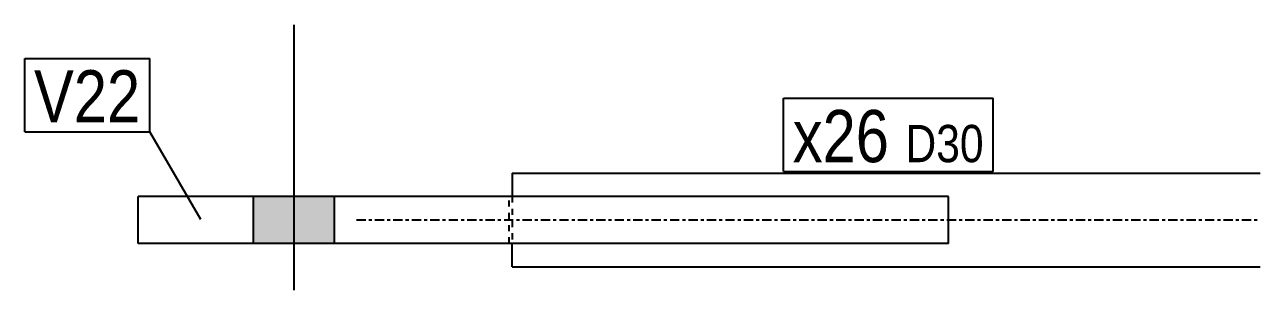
# Model space of a CAD drawing. Header units: millimetres. Extents: x 12 to 17159, y 12 to 422.
# Drawn here: x 12 to 408.4, y 12 to 97 of the extents above; entities that cross this region are included whole.
import ezdxf

# ---------------------------------------------------------------- set-up
doc = ezdxf.new("R2010")
doc.units = ezdxf.units.MM
doc.linetypes.add('DXK_LINE_DOT2', pattern=[3.9198, 1.9599, -1.9599])
doc.linetypes.add('DXK_LINE_DOT3', pattern=[5.9187, 2.979, -0.9799, 0.9799, -0.9799])
doc.layers.add('STÅL', color=7, linetype='Continuous')
doc.layers.add('TEKST', color=7, linetype='Continuous')
doc.styles.add('Arial Narrow', font='ARIALN.TTF', dxfattribs={"height": 0.2})

msp = doc.modelspace()

# ---------------------------------------------------------------- hatches: boundary and pattern name
at = {"layer": 'STÅL', "linetype": 'Continuous'}
msp.add_hatch(color=96, dxfattribs=at).paths.add_polyline_path([(85.43, 27), (111.43, 27), (111.43, 42), (85.43, 42)])
msp.add_hatch(color=96, dxfattribs=at).paths.add_polyline_path([(85.43, 27), (111.43, 27), (111.43, 42), (85.43, 42)])

# ---------------------------------------------------------------- linework, layer by layer
at = {"layer": 'STÅL', "color": 96, "linetype": 'Continuous'}
for p, q in [((98.43, 12), (98.43, 97)), ((98.43, 12), (98.43, 97)), ((85.43, 27), (85.43, 42)), ((85.43, 27), (85.43, 42)), ((111.43, 27), (111.43, 42)), ((111.43, 27), (111.43, 42))]:
    msp.add_line(p, q, dxfattribs=at)
at = {"layer": 'STÅL', "color": 2, "linetype": 'Continuous'}
for p, q in [((168.43, 49.5), (408.43, 49.5)), ((168.43, 49.5), (168.43, 42)), ((48.43, 27), (48.43, 42)), ((308.43, 42), (48.43, 42)), ((308.43, 27), (308.43, 42)), ((308.43, 27), (48.43, 27)), ((168.43, 19.5), (168.43, 27)), ((168.43, 19.5), (408.43, 19.5))]:
    msp.add_line(p, q, dxfattribs=at)
at = {"layer": 'STÅL', "color": 7, "linetype": 'DXK_LINE_DOT2'}
for p, q in [((167.43, 27), (167.43, 42)), ((168.43, 42), (168.43, 27))]:
    msp.add_line(p, q, dxfattribs=at)
at = {"layer": 'STÅL', "color": 7, "linetype": 'DXK_LINE_DOT3'}
msp.add_line((118.43, 34.5), (408.43, 34.5), dxfattribs=at)
at = {"layer": 'TEKST', "color": 7, "linetype": 'Continuous'}
for p, q in [((12, 86.23), (52.11, 86.23)), ((12, 62.73), (12, 86.23)), ((52.11, 62.73), (52.11, 86.23)), ((255.43, 73.5), (322.71, 73.5)), ((255.43, 50), (255.43, 73.5)), ((322.71, 50), (322.71, 73.5)), ((12, 62.73), (52.11, 62.73)), ((68.56, 34.64), (52.11, 62.73)), ((255.43, 50), (322.71, 50))]:
    msp.add_line(p, q, dxfattribs=at)

# ---------------------------------------------------------------- wipeouts: each hides what was drawn before it
at = {"color": 0}
for points in [[(49.11, 65.73), (49.11, 83.23), (15, 83.23), (15, 65.73)], [(289.34, 53), (289.34, 70.5), (258.43, 70.5), (258.43, 53)], [(319.71, 53), (319.71, 65.5), (294.59, 65.5), (294.59, 53)]]:
    msp.add_wipeout(points, dxfattribs=at).dxf.layer = 'TEKST'

# ---------------------------------------------------------------- next in the draw order: wipeouts: each hides what was drawn before it
for points in [[(49.11, 65.73), (49.11, 83.23), (15, 83.23), (15, 65.73)], [(289.34, 53), (289.34, 70.5), (258.43, 70.5), (258.43, 53)], [(319.71, 53), (319.71, 65.5), (294.59, 65.5), (294.59, 53)]]:
    msp.add_wipeout(points, dxfattribs=at).dxf.layer = 'TEKST'

# ---------------------------------------------------------------- next in the draw order: texts
at = {"layer": 'TEKST', "color": 3, "style": 'Arial Narrow'}
for s, height, p in [('V22', 16.702, (15, 65.73)), ('x26', 16.702, (258.43, 53)), ('D30', 11.93, (294.59, 53))]:
    msp.add_text(s, height=height, dxfattribs=at).set_placement(p)

doc.saveas('drawing.dxf')
